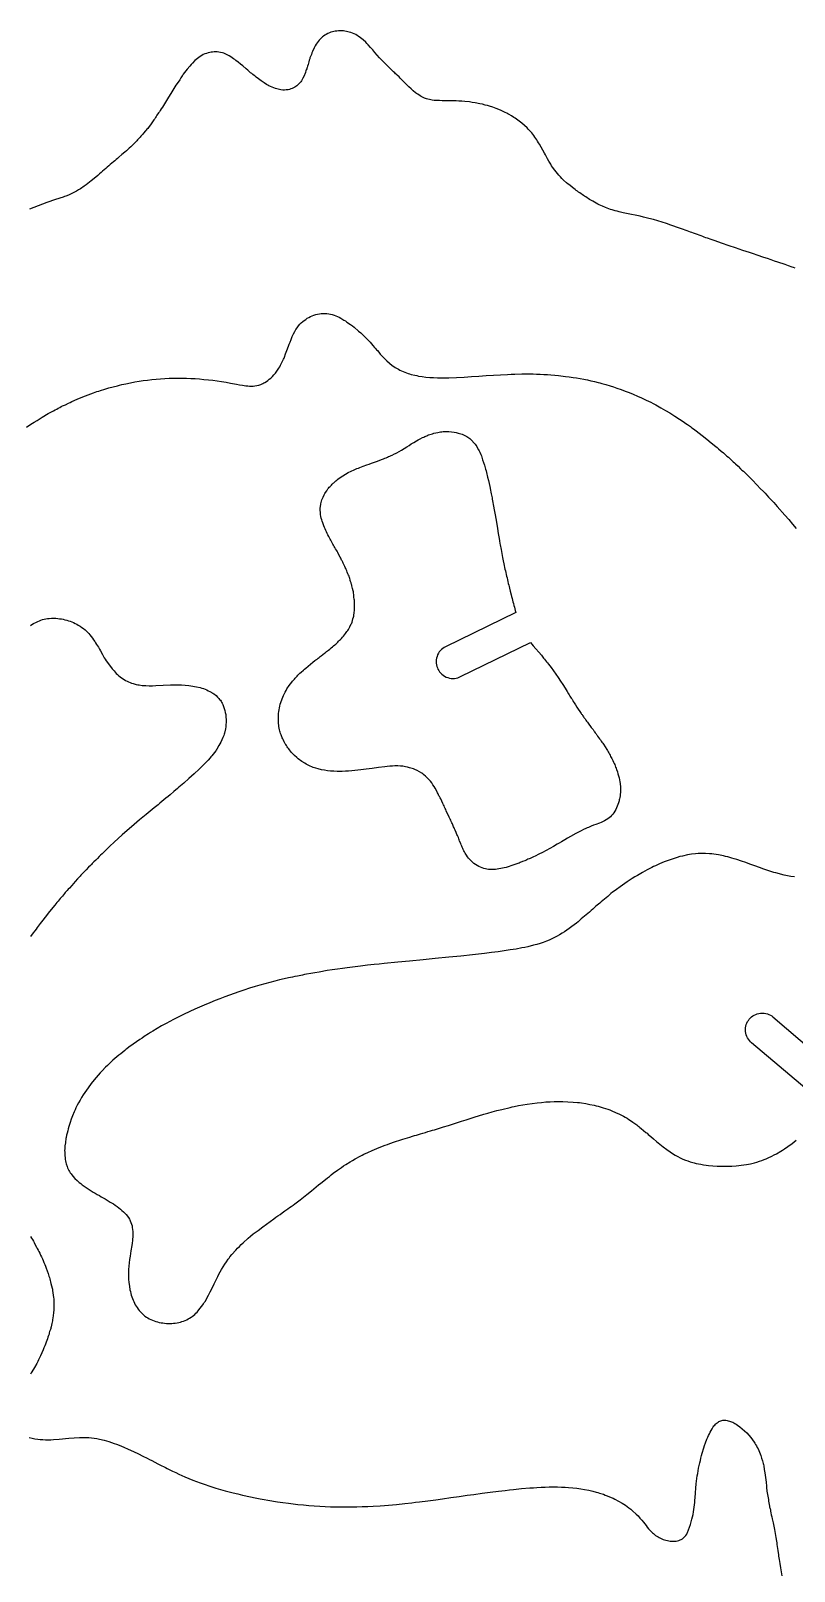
# Model space of a CAD drawing. Extents: x 0 to 1525, y 0 to 1525.
# Drawn here: x 393.9 to 618.1, y 542.6 to 994.8 of the extents above; entities that cross this region are included whole.
import ezdxf

# ---------------------------------------------------------------- set-up
doc = ezdxf.new("R2010")
doc.units = 0
doc.header["$MEASUREMENT"] = 0

msp = doc.modelspace()

# ---------------------------------------------------------------- linework, layer by layer
for points in [[(618.34, 925.1), (617.89, 925.27), (617.43, 925.43), (616.44, 925.77), (615.44, 926.12), (613.24, 926.87), (612.29, 927.18), (611.34, 927.51), (610.24, 927.88), (609.13, 928.24), (607.23, 928.88), (606.08, 929.26), (604.94, 929.65), (603.04, 930.28), (600.83, 931.03), (598.93, 931.67), (596.73, 932.43), (594.83, 933.09), (593.73, 933.49), (592.63, 933.87), (592.15, 934.04), (591.68, 934.22), (591.21, 934.39), (590.73, 934.55), (590.18, 934.75), (589.63, 934.96), (589.08, 935.17), (588.53, 935.36), (588.05, 935.52), (587.58, 935.7), (587.11, 935.89), (586.63, 936.05), (586.08, 936.24), (585.53, 936.45), (584.43, 936.85), (581.84, 937.74), (580.59, 938.16), (579.33, 938.56), (578.03, 938.96), (576.73, 939.34), (575.43, 939.69), (573.83, 940.1), (572.83, 940.33), (571.83, 940.55), (569.84, 940.97), (568.83, 941.16), (567.83, 941.38), (566.68, 941.64), (566.11, 941.78), (565.54, 941.94), (564.58, 942.21), (564.1, 942.35), (563.63, 942.51), (562.68, 942.87), (561.74, 943.25), (561.28, 943.44), (560.83, 943.65), (560.38, 943.88), (559.95, 944.13), (558.94, 944.71), (557.93, 945.29), (557.58, 945.52), (557.23, 945.76), (556.89, 946), (556.53, 946.22), (556.17, 946.45), (555.83, 946.7), (555.49, 946.95), (555.13, 947.18), (554.77, 947.41), (554.43, 947.67), (554.09, 947.93), (553.74, 948.18), (553.33, 948.47), (552.93, 948.78), (552.14, 949.41), (551.67, 949.78), (551.22, 950.17), (550.35, 950.97), (549.87, 951.42), (549.4, 951.88), (548.95, 952.37), (548.53, 952.88), (547.83, 953.82), (547.13, 954.76), (546.85, 955.18), (546.58, 955.62), (546.06, 956.49), (545.64, 957.21), (545.25, 957.94), (545.02, 958.39), (544.76, 958.84), (544.26, 959.73), (543.76, 960.61), (543.26, 961.5), (543.01, 961.92), (542.74, 962.33), (542.46, 962.75), (542.2, 963.16), (541.94, 963.59), (541.65, 964), (541.34, 964.4), (541.01, 964.78), (540.34, 965.55), (539.99, 965.92), (539.63, 966.29), (538.89, 966.97), (538.13, 967.64), (537.74, 967.96), (537.34, 968.26), (536.52, 968.86), (536.16, 969.11), (535.79, 969.34), (535.03, 969.79), (534.34, 970.21), (533.99, 970.42), (533.64, 970.62), (533.24, 970.81), (532.84, 971), (532.04, 971.34), (531.29, 971.67), (530.54, 971.98), (530.06, 972.15), (529.59, 972.31), (528.63, 972.63), (528.31, 972.73), (527.99, 972.82), (527.33, 972.99), (526.54, 973.2), (525.73, 973.37), (524.34, 973.64), (523.54, 973.77), (522.73, 973.88), (521.33, 974.03), (520.49, 974.11), (519.63, 974.16), (518.79, 974.21), (517.93, 974.23), (517.03, 974.24), (516.13, 974.24), (514.73, 974.25), (513.88, 974.27), (513.03, 974.31), (512.38, 974.36), (511.73, 974.45), (510.93, 974.6), (510.53, 974.69), (510.13, 974.81), (509.53, 975.03), (508.93, 975.28), (508.57, 975.47), (508.22, 975.68), (507.54, 976.13), (507.2, 976.36), (506.86, 976.61), (506.22, 977.14), (505.58, 977.72), (504.95, 978.32), (503.45, 979.79), (502.74, 980.52), (502.39, 980.88), (502.03, 981.23), (501.52, 981.7), (501.27, 981.93), (501.04, 982.18), (500.75, 982.48), (500.44, 982.77), (499.82, 983.34), (499.33, 983.81), (498.86, 984.3), (498.25, 984.89), (497.65, 985.47), (496.32, 986.88), (495.62, 987.63), (494.94, 988.4), (494.29, 989.17), (493.63, 989.92), (492.95, 990.69), (492.61, 991.07), (492.24, 991.43), (491.51, 992.11), (491.13, 992.43), (490.73, 992.74), (490.06, 993.22), (489.7, 993.44), (489.34, 993.64), (488.87, 993.86), (488.4, 994.05), (487.92, 994.23), (487.43, 994.39), (487.02, 994.5), (486.59, 994.59), (486.16, 994.66), (485.73, 994.72), (485.24, 994.76), (484.73, 994.77), (484.23, 994.75), (483.73, 994.71), (483.3, 994.65), (482.87, 994.58), (482.45, 994.47), (482.03, 994.34), (481.57, 994.16), (481.11, 993.96), (480.67, 993.73), (480.24, 993.48), (479.89, 993.24), (479.57, 992.99), (479.25, 992.71), (478.95, 992.42), (478.62, 992.06), (478.31, 991.67), (478.02, 991.27), (477.74, 990.86), (477.43, 990.34), (477.14, 989.8), (476.6, 988.71), (476.43, 988.29), (476.28, 987.85), (476.14, 987.42), (475.96, 987), (475.87, 986.79), (475.8, 986.58), (475.68, 986.14), (475.57, 985.7), (475.43, 985.27), (475.3, 984.84), (475.19, 984.4), (475.07, 983.97), (475, 983.76), (474.91, 983.56), (474.8, 983.31), (474.7, 983.07), (474.54, 982.56), (474.38, 982.05), (474.28, 981.8), (474.16, 981.57), (473.79, 980.85), (473.61, 980.49), (473.41, 980.13), (473.19, 979.79), (472.93, 979.47), (472.65, 979.17), (472.35, 978.9), (472.04, 978.64), (471.72, 978.4), (471.39, 978.18), (471.04, 977.99), (470.65, 977.83), (470.25, 977.69), (469.85, 977.57), (469.43, 977.48), (468.91, 977.4), (468.39, 977.37), (467.86, 977.38), (467.34, 977.43), (466.93, 977.5), (466.53, 977.59), (466.13, 977.7), (465.73, 977.82), (465.25, 977.99), (464.77, 978.19), (464.3, 978.4), (463.83, 978.63), (463.47, 978.82), (463.12, 979.04), (462.43, 979.48), (461.57, 980.05), (461.16, 980.35), (460.75, 980.66), (460.09, 981.16), (459.76, 981.41), (459.44, 981.68), (459.12, 981.95), (458.79, 982.21), (458.46, 982.47), (458.14, 982.75), (457.65, 983.19), (457.14, 983.62), (456.13, 984.46), (455.48, 985), (454.82, 985.53), (454.14, 986.07), (453.8, 986.33), (453.43, 986.58), (453.01, 986.86), (452.6, 987.14), (452.18, 987.42), (451.74, 987.66), (451.35, 987.84), (450.95, 988.01), (450.55, 988.16), (450.14, 988.3), (449.64, 988.42), (449.15, 988.51), (448.64, 988.57), (448.13, 988.58), (447.71, 988.58), (447.28, 988.55), (446.86, 988.49), (446.44, 988.41), (445.95, 988.29), (445.46, 988.15), (444.99, 987.97), (444.53, 987.77), (444.09, 987.53), (443.66, 987.27), (443.24, 986.98), (442.85, 986.68), (442.46, 986.35), (442.08, 986.01), (441.35, 985.3), (440.94, 984.87), (440.56, 984.41), (439.83, 983.48), (439.45, 983), (439.05, 982.53), (438.68, 982.04), (438.5, 981.79), (438.34, 981.53), (437.99, 980.95), (437.62, 980.39), (436.84, 979.29), (436.53, 978.8), (436.23, 978.3), (435.93, 977.81), (435.62, 977.32), (434.98, 976.32), (434.36, 975.31), (433.75, 974.33), (433.15, 973.34), (432.84, 972.85), (432.53, 972.37), (432.21, 971.88), (431.91, 971.38), (431.69, 971.02), (431.44, 970.67), (430.93, 969.98), (430.7, 969.63), (430.49, 969.28), (430.27, 968.93), (430.04, 968.59), (429.24, 967.51), (428.44, 966.41), (428.23, 966.14), (428, 965.89), (427.76, 965.64), (427.53, 965.37), (427.02, 964.7), (426.74, 964.37), (426.45, 964.06), (426.22, 963.82), (426.01, 963.57), (425.79, 963.31), (425.56, 963.07), (425.27, 962.78), (425, 962.47), (424.73, 962.18), (424.43, 961.9), (424.12, 961.62), (423.83, 961.32), (423.54, 961.02), (423.23, 960.74), (422.79, 960.36), (422.37, 959.96), (421.96, 959.56), (421.52, 959.17), (420.62, 958.41), (419.73, 957.63), (419.34, 957.29), (418.93, 956.97), (418.53, 956.64), (418.14, 956.3), (417.7, 955.91), (417.24, 955.53), (416.79, 955.16), (416.35, 954.77), (415.9, 954.37), (415.45, 953.99), (414.99, 953.61), (414.55, 953.21), (414.05, 952.76), (413.55, 952.32), (412.53, 951.45), (411.6, 950.68), (410.65, 949.93), (410.13, 949.53), (409.6, 949.15), (408.52, 948.41), (407.95, 948.05), (407.35, 947.72), (406.75, 947.4), (406.13, 947.1), (405.54, 946.82), (404.93, 946.56), (404.19, 946.26), (403.81, 946.11), (403.43, 945.98), (401.14, 945.21), (398.63, 944.35), (397.33, 943.88), (396.04, 943.4), (394.79, 942.91), (393.53, 942.42)], [(392.68, 878.42), (393.94, 879.26), (394.84, 879.84), (395.74, 880.41), (397.24, 881.32), (399.04, 882.39), (399.41, 882.6), (399.79, 882.8), (400.17, 883), (400.54, 883.22), (401.01, 883.48), (401.49, 883.72), (401.97, 883.96), (402.44, 884.22), (402.83, 884.43), (403.23, 884.63), (404.04, 884.99), (404.98, 885.46), (405.45, 885.69), (405.93, 885.92), (407.53, 886.6), (409.14, 887.27), (410.73, 887.89), (412.33, 888.48), (413.33, 888.84), (413.83, 889.01), (414.34, 889.16), (415.59, 889.54), (416.83, 889.93), (418.08, 890.27), (419.33, 890.59), (419.96, 890.75), (420.58, 890.9), (421.84, 891.18), (423.13, 891.44), (424.43, 891.68), (425.68, 891.89), (426.93, 892.08), (428.18, 892.25), (429.44, 892.39), (430.73, 892.52), (432.03, 892.63), (433.28, 892.7), (434.53, 892.76), (435.78, 892.8), (437.03, 892.81), (438.33, 892.8), (439.63, 892.77), (440.89, 892.72), (442.13, 892.65), (443.44, 892.56), (444.74, 892.45), (446.04, 892.31), (447.33, 892.16), (448.64, 891.99), (449.93, 891.8), (451.24, 891.59), (452.53, 891.37), (454.28, 891.03), (455.16, 890.87), (456.03, 890.72), (457.08, 890.57), (457.61, 890.51), (458.13, 890.48), (458.66, 890.47), (459.19, 890.48), (459.72, 890.53), (460.23, 890.62), (460.86, 890.78), (461.47, 890.98), (462.06, 891.23), (462.35, 891.38), (462.63, 891.54), (463.08, 891.84), (463.51, 892.15), (463.93, 892.48), (464.34, 892.83), (464.83, 893.28), (465.3, 893.76), (465.73, 894.26), (465.94, 894.53), (466.13, 894.81), (466.71, 895.69), (466.99, 896.15), (467.24, 896.62), (467.53, 897.2), (467.83, 897.76), (468.12, 898.34), (468.25, 898.63), (468.36, 898.93), (468.73, 899.94), (469.12, 900.95), (469.56, 902.17), (469.78, 902.78), (470.02, 903.39), (470.34, 904.19), (470.68, 904.98), (471.04, 905.77), (471.44, 906.54), (471.77, 907.09), (472.14, 907.62), (472.53, 908.13), (472.93, 908.63), (473.12, 908.84), (473.31, 909.03), (473.74, 909.4), (474.18, 909.73), (474.62, 910.06), (475.07, 910.37), (475.55, 910.64), (476.04, 910.88), (476.53, 911.09), (477.04, 911.29), (477.57, 911.45), (478.1, 911.58), (478.64, 911.69), (479.18, 911.76), (479.73, 911.8), (480.29, 911.8), (480.83, 911.77), (481.37, 911.7), (481.9, 911.61), (482.43, 911.47), (482.94, 911.3), (483.45, 911.11), (483.95, 910.9), (484.45, 910.67), (484.92, 910.4), (485.85, 909.86), (486.3, 909.58), (486.74, 909.28), (487.8, 908.53), (488.33, 908.14), (488.84, 907.74), (490.16, 906.63), (490.81, 906.07), (491.44, 905.48), (491.97, 904.95), (492.5, 904.41), (493.54, 903.33), (493.97, 902.84), (494.38, 902.34), (494.79, 901.84), (495.01, 901.6), (495.23, 901.36), (495.46, 901.13), (495.68, 900.89), (496.09, 900.39), (496.5, 899.89), (496.93, 899.41), (497.67, 898.64), (498.05, 898.26), (498.44, 897.89), (499.23, 897.21), (500.05, 896.55), (500.47, 896.24), (500.92, 895.95), (501.83, 895.4), (502.29, 895.15), (502.76, 894.93), (503.73, 894.53), (504.2, 894.34), (504.67, 894.17), (505.15, 894.02), (505.64, 893.89), (506.68, 893.64), (507.21, 893.53), (507.74, 893.43), (508.83, 893.26), (509.93, 893.12), (511.03, 893.03), (512.13, 892.96), (513.28, 892.92), (514.43, 892.91), (515.53, 892.91), (516.63, 892.93), (518.93, 893.02), (521.13, 893.13), (523.33, 893.26), (525.43, 893.39), (527.63, 893.54), (529.73, 893.67), (531.83, 893.8), (533.93, 893.9), (534.98, 893.95), (536.03, 893.98), (538.13, 894.03), (540.33, 894.03), (541.38, 894.02), (542.43, 893.99), (543.48, 893.95), (544.53, 893.9), (545.59, 893.84), (546.63, 893.76), (547.74, 893.67), (548.84, 893.57), (550.94, 893.33), (552.04, 893.18), (553.13, 893.02), (554.19, 892.85), (555.23, 892.67), (556.29, 892.47), (556.81, 892.38), (557.33, 892.26), (558.39, 892.03), (558.91, 891.92), (559.43, 891.79), (560.49, 891.54), (561.01, 891.41), (561.54, 891.26), (562.79, 890.91), (564.03, 890.55), (565.04, 890.23), (566.03, 889.89), (567.24, 889.46), (568.43, 889.01), (569.64, 888.55), (570.83, 888.06), (572.04, 887.55), (573.24, 887.02), (574.59, 886.38), (575.93, 885.71), (576.69, 885.33), (577.44, 884.92), (578.93, 884.1), (580.24, 883.35), (581.52, 882.58), (582.99, 881.68), (584.43, 880.74), (585.13, 880.27), (585.83, 879.8), (586.29, 879.5), (586.74, 879.19), (587.63, 878.56), (588.06, 878.25), (588.48, 877.93), (589.32, 877.29), (590.19, 876.66), (591.04, 876.01), (592.38, 874.93), (593.72, 873.85), (595.04, 872.78), (595.45, 872.44), (595.85, 872.09), (596.65, 871.4), (597.3, 870.84), (597.94, 870.26), (598.34, 869.91), (598.75, 869.56), (599.15, 869.21), (599.35, 869.02), (599.53, 868.82), (599.84, 868.51), (600.18, 868.23), (600.52, 867.96), (600.84, 867.66), (601.59, 866.93), (602.33, 866.19), (602.73, 865.81), (603.14, 865.45), (603.55, 865.09), (603.94, 864.72), (604.83, 863.8), (605.73, 862.9), (607.24, 861.37), (608.13, 860.45), (609.04, 859.53), (609.55, 858.99), (610.04, 858.43), (610.52, 857.87), (611.03, 857.33), (611.56, 856.79), (612.07, 856.25), (613.06, 855.14), (615.34, 852.56), (616.46, 851.28), (617.56, 849.98), (618.67, 848.67)], [(393.84, 820.21), (394.24, 820.49), (394.67, 820.74), (395.54, 821.19), (395.97, 821.4), (396.42, 821.59), (396.88, 821.75), (397.34, 821.9), (397.83, 822.04), (398.33, 822.14), (398.83, 822.22), (399.33, 822.27), (399.96, 822.31), (400.59, 822.32), (401.21, 822.3), (401.83, 822.25), (402.36, 822.18), (402.89, 822.1), (403.42, 822), (403.93, 821.88), (404.44, 821.74), (404.94, 821.59), (405.44, 821.42), (405.93, 821.23), (406.42, 821.03), (406.91, 820.81), (407.38, 820.57), (407.84, 820.31), (408.37, 819.99), (408.88, 819.64), (409.37, 819.28), (409.84, 818.87), (410.57, 818.19), (410.92, 817.83), (411.26, 817.46), (411.63, 816.99), (411.99, 816.51), (412.33, 816.02), (412.65, 815.51), (412.92, 815.07), (413.21, 814.65), (413.49, 814.23), (413.75, 813.78), (414.03, 813.23), (414.33, 812.7), (414.94, 811.63), (415.44, 810.71), (415.72, 810.27), (416.01, 809.84), (417.25, 808.15), (417.77, 807.49), (418.33, 806.86), (419, 806.13), (419.35, 805.78), (419.73, 805.44), (420.12, 805.13), (420.52, 804.84), (421.34, 804.29), (421.74, 804.04), (422.16, 803.82), (422.59, 803.61), (423.03, 803.42), (423.47, 803.26), (423.92, 803.12), (424.83, 802.89), (425.28, 802.8), (425.73, 802.73), (426.63, 802.61), (427.13, 802.57), (427.63, 802.54), (428.63, 802.51), (429.63, 802.51), (430.63, 802.54), (432.73, 802.63), (434.93, 802.73), (435.98, 802.76), (437.03, 802.76), (438.14, 802.74), (439.24, 802.68), (440.34, 802.57), (441.44, 802.42), (441.99, 802.32), (442.54, 802.21), (443.63, 801.94), (444.12, 801.81), (444.6, 801.65), (445.07, 801.46), (445.54, 801.27), (446.01, 801.05), (446.46, 800.82), (447.34, 800.31), (447.6, 800.15), (447.84, 799.98), (448.3, 799.61), (448.72, 799.19), (449.13, 798.76), (449.35, 798.49), (449.56, 798.22), (449.76, 797.93), (449.94, 797.64), (450.11, 797.34), (450.26, 797.04), (450.4, 796.72), (450.52, 796.4), (450.71, 795.81), (450.88, 795.22), (451.01, 794.63), (451.12, 794.02), (451.2, 793.29), (451.24, 792.55), (451.24, 791.81), (451.21, 791.07), (451.19, 790.76), (451.15, 790.45), (451.03, 789.84), (450.74, 788.61), (450.66, 788.26), (450.56, 787.92), (450.32, 787.26), (450.04, 786.61), (449.73, 785.98), (449.44, 785.44), (449.15, 784.92), (448.53, 783.88), (448.37, 783.62), (448.19, 783.37), (447.81, 782.89), (447.42, 782.41), (447.06, 781.92), (446.8, 781.59), (446.52, 781.29), (445.94, 780.69), (445.26, 779.93), (444.91, 779.55), (444.54, 779.2), (443.94, 778.62), (443.34, 778.04), (441.84, 776.63), (440.34, 775.26), (438.84, 773.91), (438.37, 773.51), (437.88, 773.12), (437.4, 772.74), (436.93, 772.34), (435.89, 771.42), (434.84, 770.52), (434.21, 770.01), (433.58, 769.51), (432.95, 769.01), (432.33, 768.48), (431.8, 768.02), (431.25, 767.57), (430.14, 766.7), (429.53, 766.21), (428.93, 765.7), (427.74, 764.68), (427.26, 764.3), (426.78, 763.93), (426.3, 763.55), (425.83, 763.16), (423.43, 761.08), (422.24, 760.03), (420.74, 758.7), (419.53, 757.62), (418.34, 756.53), (417.13, 755.43), (416.77, 755.09), (416.43, 754.74), (416.09, 754.38), (415.74, 754.03), (414.83, 753.2), (414.38, 752.78), (413.96, 752.33), (413.47, 751.82), (412.96, 751.33), (412.44, 750.84), (412.19, 750.59), (411.96, 750.33), (411.69, 750.04), (411.41, 749.75), (410.84, 749.19), (410.15, 748.45), (409.8, 748.08), (409.44, 747.73), (409.16, 747.44), (408.89, 747.14), (408.62, 746.84), (408.35, 746.55), (407.65, 745.81), (406.96, 745.05), (405.92, 743.89), (405.23, 743.12), (404.89, 742.74), (404.56, 742.34), (404.3, 742.05), (404.03, 741.76), (403.77, 741.47), (403.52, 741.16), (403.21, 740.77), (402.87, 740.39), (402.54, 740.01), (402.22, 739.62), (401.91, 739.23), (401.58, 738.84), (401.24, 738.46), (400.92, 738.08), (399.42, 736.2), (398.15, 734.6), (397.4, 733.64), (396.64, 732.69), (396.34, 732.3), (396.04, 731.89), (395.75, 731.48), (395.45, 731.08), (395.03, 730.53), (394.62, 729.97), (393.81, 728.84)], [(618.13, 746.38), (617.12, 746.53), (616.13, 746.7), (615.14, 746.92), (612.73, 747.54), (612.13, 747.71), (611.53, 747.91), (610.94, 748.11), (610.34, 748.29), (609.73, 748.48), (609.13, 748.69), (607.93, 749.12), (606.48, 749.62), (605.03, 750.15), (603.84, 750.58), (602.63, 750.99), (601.19, 751.46), (600.47, 751.69), (599.74, 751.91), (598.54, 752.23), (597.94, 752.39), (597.34, 752.53), (595.89, 752.83), (595.17, 752.96), (594.44, 753.07), (593.84, 753.14), (593.24, 753.2), (592.03, 753.27), (591.31, 753.28), (590.58, 753.27), (589.86, 753.23), (589.13, 753.17), (587.93, 753.03), (587.33, 752.94), (586.73, 752.83), (585.23, 752.5), (584.48, 752.32), (583.74, 752.11), (582.53, 751.73), (581.93, 751.53), (581.34, 751.32), (579.93, 750.78), (579.23, 750.49), (578.53, 750.18), (577.38, 749.66), (576.8, 749.39), (576.23, 749.11), (574.87, 748.42), (574.2, 748.06), (573.53, 747.69), (572.03, 746.81), (571.28, 746.36), (570.54, 745.89), (569.07, 744.95), (568.35, 744.48), (567.63, 743.98), (565.23, 742.22), (564.74, 741.85), (564.27, 741.46), (563.34, 740.67), (562.84, 740.27), (562.33, 739.87), (561.83, 739.47), (561.35, 739.04), (560.99, 738.7), (560.6, 738.38), (559.84, 737.74), (558.9, 736.89), (558.42, 736.47), (557.94, 736.07), (557.46, 735.66), (557, 735.23), (556.53, 734.81), (556.03, 734.42), (555.55, 734.04), (555.08, 733.63), (554.62, 733.21), (554.14, 732.82), (552.75, 731.78), (552.04, 731.26), (551.33, 730.75), (550.63, 730.27), (549.9, 729.82), (549.17, 729.38), (548.43, 728.97), (547.67, 728.56), (546.9, 728.18), (546.12, 727.83), (545.33, 727.51), (544.39, 727.17), (543.45, 726.85), (542.5, 726.55), (541.54, 726.29), (539.84, 725.88), (538.99, 725.69), (538.13, 725.52), (536.39, 725.21), (534.63, 724.93), (532.89, 724.68), (531.13, 724.43), (529.14, 724.17), (527.13, 723.92), (523.63, 723.51), (520.13, 723.13), (516.63, 722.77), (512.64, 722.39), (509.14, 722.06), (505.13, 721.68), (501.63, 721.35), (497.63, 720.95), (496.18, 720.8), (494.74, 720.64), (492.73, 720.42), (490.73, 720.19), (486.84, 719.7), (485.38, 719.51), (483.93, 719.3), (482.43, 719.08), (480.94, 718.86), (478.54, 718.46), (477.33, 718.26), (476.13, 718.04), (474.88, 717.82), (474.26, 717.71), (473.64, 717.58), (472.19, 717.28), (471.46, 717.14), (470.74, 716.98), (469.54, 716.72), (468.34, 716.45), (466.93, 716.12), (465.53, 715.77), (464.08, 715.4), (462.63, 715.02), (461.18, 714.61), (459.74, 714.18), (458.08, 713.67), (456.44, 713.14), (455.03, 712.67), (453.63, 712.19), (450.83, 711.16), (449.43, 710.63), (448.03, 710.08), (446.43, 709.44), (444.83, 708.77), (443.43, 708.17), (442.04, 707.56), (438.93, 706.1), (438.15, 705.72), (437.37, 705.33), (435.83, 704.53), (434.72, 703.96), (433.63, 703.36), (432.32, 702.62), (431.03, 701.87), (429.72, 701.1), (429.08, 700.7), (428.44, 700.29), (427.18, 699.48), (426.55, 699.08), (425.93, 698.66), (424.93, 697.95), (423.93, 697.23), (422.7, 696.38), (422.09, 695.93), (421.8, 695.69), (421.52, 695.44), (420.94, 694.94), (420.33, 694.48), (419.72, 694.01), (419.13, 693.52), (418.03, 692.53), (416.93, 691.53), (416.39, 691.02), (415.86, 690.5), (414.83, 689.44), (414.23, 688.81), (413.65, 688.17), (413.08, 687.52), (412.53, 686.85), (411.61, 685.68), (410.73, 684.5), (410.22, 683.79), (409.73, 683.08), (409.27, 682.36), (408.82, 681.62), (408.37, 680.86), (407.95, 680.1), (407.53, 679.32), (407.14, 678.54), (406.88, 677.97), (406.62, 677.39), (406.14, 676.23), (405.96, 675.75), (405.79, 675.27), (405.47, 674.3), (405.07, 673.06), (404.89, 672.44), (404.74, 671.81), (404.57, 671.17), (404.39, 670.53), (404.24, 669.88), (404.19, 669.56), (404.16, 669.23), (404.12, 668.77), (404.06, 668.32), (403.93, 667.41), (403.88, 666.96), (403.84, 666.51), (403.82, 666.05), (403.84, 665.59), (403.89, 664.72), (403.97, 663.85), (404.02, 663.42), (404.09, 663), (404.18, 662.57), (404.29, 662.15), (404.56, 661.36), (404.71, 660.97), (404.88, 660.59), (405.06, 660.22), (405.26, 659.86), (405.48, 659.51), (405.73, 659.17), (406.28, 658.49), (406.86, 657.85), (407.48, 657.24), (408.13, 656.67), (408.55, 656.33), (408.97, 656.01), (409.84, 655.4), (411.62, 654.22), (412.21, 653.86), (412.82, 653.52), (413.43, 653.18), (414.03, 652.83), (414.6, 652.49), (415.19, 652.16), (415.77, 651.83), (416.34, 651.48), (417.24, 650.92), (418.14, 650.36), (418.68, 650.01), (419.21, 649.65), (419.73, 649.27), (420.22, 648.86), (420.66, 648.48), (421.11, 648.09), (421.54, 647.69), (421.73, 647.48), (421.91, 647.25), (422.56, 646.38), (422.86, 645.93), (423, 645.69), (423.11, 645.45), (423.31, 644.96), (423.49, 644.45), (423.62, 643.93), (423.71, 643.41), (423.78, 642.84), (423.83, 642.27), (423.85, 641.7), (423.83, 641.13), (423.72, 639.64), (423.63, 638.9), (423.53, 638.16), (423.29, 636.58), (423.18, 635.78), (423.05, 634.99), (422.91, 634.03), (422.79, 633.07), (422.62, 631.14), (422.59, 630.66), (422.57, 630.17), (422.58, 629.2), (422.63, 628.24), (422.71, 627.27), (422.83, 626.21), (423.01, 625.16), (423.13, 624.64), (423.25, 624.12), (423.4, 623.61), (423.56, 623.1), (423.72, 622.62), (423.91, 622.15), (424.12, 621.68), (424.35, 621.23), (424.59, 620.78), (424.85, 620.34), (425.13, 619.92), (425.43, 619.51), (425.72, 619.13), (426.03, 618.75), (426.36, 618.4), (426.7, 618.06), (427.06, 617.73), (427.43, 617.43), (427.83, 617.15), (428.24, 616.9), (428.7, 616.65), (429.16, 616.42), (429.64, 616.22), (430.13, 616.03), (430.62, 615.87), (431.12, 615.73), (431.63, 615.61), (432.14, 615.51), (432.66, 615.42), (433.18, 615.36), (433.7, 615.31), (434.23, 615.29), (434.76, 615.29), (435.29, 615.3), (435.81, 615.34), (436.33, 615.4), (436.83, 615.48), (437.32, 615.58), (437.81, 615.69), (438.29, 615.83), (438.77, 615.99), (439.23, 616.17), (439.69, 616.37), (440.13, 616.6), (440.54, 616.84), (440.94, 617.1), (441.33, 617.37), (441.7, 617.65), (442.06, 617.96), (442.4, 618.28), (442.73, 618.62), (443.03, 618.98), (443.57, 619.66), (444.11, 620.34), (444.61, 621.04), (444.84, 621.4), (445.06, 621.77), (446.07, 623.6), (446.57, 624.52), (447.04, 625.46), (447.74, 626.9), (448.43, 628.33), (448.78, 629.04), (449.15, 629.75), (449.92, 631.14), (450.37, 631.9), (450.85, 632.65), (451.35, 633.39), (451.86, 634.12), (452.12, 634.47), (452.39, 634.82), (452.96, 635.5), (454.13, 636.83), (454.63, 637.38), (455.15, 637.92), (455.69, 638.44), (456.24, 638.95), (457.7, 640.29), (458.46, 640.93), (459.23, 641.55), (460.63, 642.62), (462.03, 643.68), (465.23, 646.01), (465.85, 646.45), (466.48, 646.87), (467.11, 647.29), (467.73, 647.73), (468.54, 648.31), (469.33, 648.9), (469.85, 649.28), (470.38, 649.64), (470.91, 650), (471.43, 650.37), (472.24, 650.97), (473.03, 651.59), (473.98, 652.37), (474.93, 653.15), (476.34, 654.24), (477.04, 654.8), (477.72, 655.37), (478.38, 655.93), (479.06, 656.47), (480.44, 657.54), (481.01, 658), (481.58, 658.47), (482.14, 658.93), (482.73, 659.38), (483.93, 660.24), (485.13, 661.11), (485.75, 661.52), (486.38, 661.92), (487.64, 662.72), (488.37, 663.17), (489.12, 663.59), (490.64, 664.4), (491.18, 664.68), (491.73, 664.95), (492.84, 665.47), (494.18, 666.08), (495.54, 666.65), (496.73, 667.12), (497.93, 667.58), (498.63, 667.84), (499.33, 668.08), (500.73, 668.58), (501.33, 668.79), (501.93, 668.97), (502.53, 669.16), (503.13, 669.36), (503.83, 669.59), (504.53, 669.8), (505.24, 670.01), (505.94, 670.23), (506.53, 670.42), (507.14, 670.59), (507.74, 670.77), (508.34, 670.95), (509.06, 671.18), (509.79, 671.38), (510.51, 671.59), (511.24, 671.81), (511.84, 672), (512.44, 672.17), (513.04, 672.35), (513.64, 672.53), (515.09, 672.98), (516.54, 673.42), (518.94, 674.19), (520.33, 674.64), (521.74, 675.09), (524.13, 675.84), (526.94, 676.69), (528.13, 677.04), (529.34, 677.38), (530.78, 677.77), (532.23, 678.14), (534.64, 678.71), (535.26, 678.85), (535.88, 678.98), (537.13, 679.23), (538.38, 679.45), (539.63, 679.65), (541.13, 679.87), (542.63, 680.06), (543.88, 680.19), (545.13, 680.3), (546.38, 680.37), (547.63, 680.43), (548.88, 680.45), (550.13, 680.44), (551.64, 680.39), (553.13, 680.29), (554.39, 680.18), (555.01, 680.11), (555.63, 680.02), (556.84, 679.82), (558.03, 679.61), (559.29, 679.35), (559.91, 679.2), (560.53, 679.04), (561.94, 678.62), (563.34, 678.16), (563.92, 677.95), (564.5, 677.72), (565.64, 677.23), (566.79, 676.69), (567.93, 676.1), (568.47, 675.81), (569.01, 675.51), (569.53, 675.18), (570.03, 674.83), (570.65, 674.4), (571.27, 673.99), (571.88, 673.56), (572.17, 673.33), (572.45, 673.08), (572.79, 672.78), (573.13, 672.5), (573.84, 671.94), (574.55, 671.39), (574.89, 671.1), (575.22, 670.79), (575.59, 670.46), (575.96, 670.13), (576.73, 669.49), (577.67, 668.67), (578.14, 668.26), (578.63, 667.87), (579.63, 667.11), (580.63, 666.35), (581.62, 665.65), (582.63, 664.98), (583.15, 664.67), (583.67, 664.38), (584.74, 663.84), (585.42, 663.53), (586.12, 663.25), (586.82, 663), (587.54, 662.77), (588.73, 662.43), (589.33, 662.28), (589.93, 662.14), (590.68, 662), (591.43, 661.87), (592.18, 661.76), (592.93, 661.67), (594.18, 661.55), (595.43, 661.47), (596.98, 661.43), (598.53, 661.44), (599.79, 661.49), (601.03, 661.57), (601.79, 661.64), (602.54, 661.72), (603.29, 661.81), (604.03, 661.93), (605.24, 662.17), (606.43, 662.46), (607.15, 662.66), (607.85, 662.89), (608.54, 663.13), (609.24, 663.39), (609.82, 663.63), (610.39, 663.88), (611.53, 664.42), (612.2, 664.76), (612.85, 665.11), (614.15, 665.85), (614.68, 666.19), (615.21, 666.53), (616.24, 667.26), (617.44, 668.16), (618.64, 669.08)], [(628.09, 678.64), (605.54, 697.69), (605.54, 697.69), (605.21, 697.99), (604.91, 698.32), (604.62, 698.7), (604.37, 699.11), (604.15, 699.56), (603.98, 700.02), (603.85, 700.52), (603.78, 701.02), (603.76, 701.53), (603.79, 702.03), (603.87, 702.52), (604, 703), (604.17, 703.45), (604.38, 703.88), (604.62, 704.26), (604.89, 704.62), (605.19, 704.95), (605.52, 705.26), (605.9, 705.55), (606.31, 705.8), (606.76, 706.01), (607.22, 706.18), (607.71, 706.31), (608.22, 706.38), (608.72, 706.41), (609.23, 706.38), (609.72, 706.29), (610.2, 706.17), (610.65, 706), (611.08, 705.78), (611.46, 705.55), (611.82, 705.28), (632.54, 687.55)], [(393.8, 640.77), (394.08, 640.34), (394.37, 639.92), (394.65, 639.48), (394.89, 639.04), (395.11, 638.6), (395.54, 637.71), (395.78, 637.26), (396.04, 636.82), (396.29, 636.37), (396.51, 635.91), (396.76, 635.36), (397.03, 634.82), (397.29, 634.28), (397.52, 633.73), (397.75, 633.17), (398, 632.62), (398.24, 632.06), (398.35, 631.78), (398.45, 631.49), (398.7, 630.73), (398.97, 629.97), (399.23, 629.21), (399.34, 628.82), (399.44, 628.42), (399.78, 627.04), (400.14, 625.66), (400.23, 625.32), (400.29, 624.97), (400.39, 624.27), (400.47, 623.57), (400.56, 622.87), (400.61, 622.52), (400.63, 622.17), (400.64, 621.47), (400.63, 620.76), (400.64, 620.05), (400.65, 619.65), (400.64, 619.24), (400.56, 618.44), (400.46, 617.65), (400.37, 616.85), (400.31, 616.45), (400.23, 616.05), (400.04, 615.26), (399.95, 614.76), (399.87, 614.26), (399.82, 614.01), (399.75, 613.76), (399.67, 613.52), (399.56, 613.29), (399.48, 613.1), (399.41, 612.91), (399.33, 612.52), (399.24, 612.13), (399.19, 611.93), (399.12, 611.75), (398.94, 611.27), (398.76, 610.79), (398.45, 609.82), (398.24, 609.24), (398, 608.68), (397.75, 608.12), (397.51, 607.56), (397.13, 606.64), (396.7, 605.73), (396.18, 604.63), (395.92, 604.09), (395.64, 603.55), (394.94, 602.32), (394.24, 601.1), (394.04, 600.75), (393.82, 600.4)], [(393.44, 581.76), (394.26, 581.56), (395.09, 581.4), (395.93, 581.28), (396.68, 581.21), (397.43, 581.17), (398.18, 581.15), (398.93, 581.14), (399.76, 581.16), (400.59, 581.2), (402.23, 581.33), (405.03, 581.6), (406.63, 581.74), (408.23, 581.83), (408.91, 581.85), (409.59, 581.85), (410.26, 581.83), (410.93, 581.78), (411.72, 581.71), (412.49, 581.6), (413.27, 581.47), (414.03, 581.31), (415.44, 580.98), (416.14, 580.8), (416.83, 580.58), (418.35, 580.07), (419.1, 579.81), (419.84, 579.52), (421.19, 578.96), (422.53, 578.38), (424.04, 577.69), (425.53, 576.99), (426.79, 576.36), (428.04, 575.73), (428.74, 575.37), (429.44, 575.01), (430.34, 574.56), (431.24, 574.09), (431.78, 573.8), (432.33, 573.53), (432.88, 573.26), (433.43, 572.98), (433.95, 572.71), (434.48, 572.45), (435.54, 571.93), (435.98, 571.7), (436.44, 571.49), (437.34, 571.07), (438.24, 570.65), (439.14, 570.25), (440.28, 569.77), (441.43, 569.31), (442.53, 568.89), (443.64, 568.48), (444.78, 568.07), (445.35, 567.87), (445.93, 567.69), (446.51, 567.51), (447.08, 567.31), (447.65, 567.13), (448.23, 566.96), (448.91, 566.77), (449.58, 566.57), (450.26, 566.37), (450.93, 566.18), (452.13, 565.87), (453.33, 565.57), (454.68, 565.23), (456.03, 564.91), (458.43, 564.39), (459.83, 564.1), (461.23, 563.83), (462.38, 563.6), (463.53, 563.39), (466.33, 562.93), (467.93, 562.69), (469.53, 562.48), (470.93, 562.31), (472.33, 562.15), (473.93, 561.99), (475.53, 561.85), (477.13, 561.73), (478.73, 561.63), (480.33, 561.55), (481.93, 561.49), (483.38, 561.46), (484.83, 561.44), (486.43, 561.43), (488.03, 561.44), (489.63, 561.47), (491.23, 561.52), (492.83, 561.57), (494.43, 561.65), (496.53, 561.78), (497.73, 561.86), (498.93, 561.95), (500.13, 562.05), (501.33, 562.17), (503.73, 562.4), (505.74, 562.63), (506.89, 562.77), (508.03, 562.91), (510.44, 563.22), (512.84, 563.54), (514.83, 563.81), (517.24, 564.15), (519.64, 564.49), (522.04, 564.83), (524.04, 565.11), (526.43, 565.43), (528.83, 565.75), (531.23, 566.05), (533.23, 566.29), (534.43, 566.42), (535.63, 566.55), (538.03, 566.79), (540.43, 566.99), (541.48, 567.07), (542.53, 567.13), (543.73, 567.19), (544.93, 567.24), (546.13, 567.27), (547.33, 567.28), (548.54, 567.28), (549.73, 567.25), (550.79, 567.2), (551.84, 567.14), (553.04, 567.03), (554.23, 566.9), (555.39, 566.74), (556.54, 566.54), (557.74, 566.3), (558.93, 566.03), (559.94, 565.78), (560.44, 565.64), (560.93, 565.48), (562.04, 565.12), (562.59, 564.92), (563.14, 564.71), (564.29, 564.23), (564.87, 563.98), (565.43, 563.71), (566.49, 563.14), (567.53, 562.54), (568.04, 562.22), (568.55, 561.89), (569.05, 561.54), (569.53, 561.18), (570.07, 560.74), (570.6, 560.28), (571.64, 559.33), (572.22, 558.76), (572.78, 558.16), (573.31, 557.53), (573.82, 556.9), (574.56, 555.96), (574.94, 555.49), (575.33, 555.03), (575.88, 554.43), (576.45, 553.85), (576.75, 553.58), (577.07, 553.31), (577.39, 553.07), (577.73, 552.84), (578.09, 552.61), (578.46, 552.41), (578.84, 552.22), (579.22, 552.04), (579.62, 551.88), (580.02, 551.74), (580.42, 551.63), (580.84, 551.53), (581.26, 551.45), (581.68, 551.39), (582.11, 551.35), (582.54, 551.34), (582.97, 551.35), (583.4, 551.4), (583.82, 551.48), (584.23, 551.59), (584.58, 551.73), (584.93, 551.89), (585.25, 552.08), (585.54, 552.32), (585.89, 552.67), (586.21, 553.05), (586.5, 553.46), (586.62, 553.68), (586.73, 553.9), (587.07, 554.68), (587.37, 555.47), (587.63, 556.27), (587.74, 556.68), (587.83, 557.09), (588, 557.8), (588.19, 558.51), (588.37, 559.22), (588.5, 559.94), (588.69, 561.34), (588.86, 562.74), (588.93, 563.43), (588.99, 564.13), (589.1, 565.53), (589.22, 566.88), (589.33, 568.24), (589.5, 569.77), (589.61, 570.53), (589.74, 571.28), (590, 572.82), (590.14, 573.59), (590.33, 574.35), (590.52, 575.06), (590.69, 575.77), (590.86, 576.48), (591.04, 577.18), (591.5, 578.72), (591.75, 579.49), (592.03, 580.24), (592.45, 581.34), (592.67, 581.89), (592.93, 582.42), (593.18, 582.91), (593.42, 583.41), (593.67, 583.9), (593.94, 584.37), (594.31, 584.92), (594.51, 585.19), (594.73, 585.45), (594.96, 585.69), (595.2, 585.92), (595.46, 586.13), (595.73, 586.33), (595.99, 586.48), (596.26, 586.62), (596.54, 586.72), (596.83, 586.8), (597.13, 586.86), (597.43, 586.89), (597.73, 586.89), (598.04, 586.86), (598.38, 586.81), (598.72, 586.73), (599.05, 586.64), (599.38, 586.53), (599.7, 586.41), (600.02, 586.27), (600.63, 585.95), (601.02, 585.71), (601.4, 585.47), (602.14, 584.94), (602.84, 584.37), (603.52, 583.76), (604.14, 583.15), (604.73, 582.51), (605.3, 581.84), (605.82, 581.14), (606.31, 580.48), (606.53, 580.13), (606.74, 579.77), (606.98, 579.33), (607.23, 578.89), (607.47, 578.44), (607.67, 577.98), (608.24, 576.5), (608.51, 575.75), (608.73, 574.98), (608.94, 574.21), (609.04, 573.83), (609.11, 573.44), (609.26, 572.45), (609.44, 571.47), (609.55, 570.78), (609.64, 570.08), (609.72, 569.38), (609.82, 568.68), (609.87, 568.28), (609.9, 567.88), (609.97, 567.08), (610.08, 566.07), (610.15, 565.57), (610.23, 565.07), (610.32, 564.58), (610.4, 564.08), (610.48, 563.58), (610.57, 563.09), (610.66, 562.59), (610.72, 562.1), (610.81, 561.6), (610.86, 561.36), (610.94, 561.11), (611.02, 560.87), (611.07, 560.62), (611.16, 560.13), (611.24, 559.64), (611.35, 559.14), (611.49, 558.56), (611.62, 557.97), (611.85, 556.79), (612.06, 555.8), (612.25, 554.8), (612.47, 553.61), (612.66, 552.42), (612.84, 551.41), (612.93, 550.9), (613, 550.4), (613.08, 549.8), (613.18, 549.2), (613.27, 548.6), (613.35, 547.99), (613.42, 547.49), (613.5, 546.99), (613.59, 546.49), (613.66, 545.98), (613.74, 545.38), (613.83, 544.78), (614.04, 543.57), (614.43, 541.17)]]:
    msp.add_lwpolyline(points)
msp.add_lwpolyline([(520.09, 805.17), (540.59, 815.15), (541.02, 814.71), (541.43, 814.24), (542.23, 813.3), (543.04, 812.37), (543.84, 811.44), (544.07, 811.15), (544.29, 810.85), (544.5, 810.55), (544.73, 810.26), (545.34, 809.55), (545.64, 809.19), (545.93, 808.83), (546.67, 807.85), (547.41, 806.87), (548.11, 805.88), (548.81, 804.88), (549.48, 803.88), (550.13, 802.86), (550.78, 801.83), (551.41, 800.78), (551.82, 800.14), (552.03, 799.81), (552.22, 799.48), (552.41, 799.15), (552.62, 798.83), (552.83, 798.51), (553.02, 798.18), (553.21, 797.85), (553.42, 797.53), (553.84, 796.89), (554.24, 796.25), (554.66, 795.62), (555.08, 794.96), (555.29, 794.64), (555.54, 794.33), (555.66, 794.18), (555.78, 794.02), (555.98, 793.7), (556.19, 793.37), (556.31, 793.21), (556.44, 793.06), (556.57, 792.92), (556.68, 792.76), (556.88, 792.44), (557.09, 792.11), (557.2, 791.96), (557.33, 791.81), (557.58, 791.51), (557.81, 791.21), (558.23, 790.57), (558.48, 790.25), (558.74, 789.95), (559, 789.64), (559.11, 789.48), (559.21, 789.31), (559.3, 789.14), (559.41, 788.98), (559.65, 788.68), (559.9, 788.39), (560.01, 788.23), (560.11, 788.07), (560.36, 787.69), (560.63, 787.32), (560.91, 786.96), (561.16, 786.59), (561.38, 786.26), (561.6, 785.95), (561.83, 785.63), (562.04, 785.31), (562.53, 784.53), (563.04, 783.77), (563.25, 783.44), (563.44, 783.11), (563.62, 782.77), (563.82, 782.44), (564.01, 782.11), (564.17, 781.77), (564.33, 781.43), (564.52, 781.1), (564.8, 780.58), (565.04, 780.02), (565.19, 779.68), (565.36, 779.33), (565.52, 778.99), (565.64, 778.62), (565.76, 778.26), (565.88, 777.9), (566.14, 777.19), (566.32, 776.61), (566.48, 776.01), (566.63, 775.42), (566.76, 774.83), (566.85, 774.3), (566.93, 773.76), (567.02, 772.69), (567.04, 772.3), (567.04, 771.91), (567.03, 771.13), (566.99, 770.66), (566.92, 770.19), (566.83, 769.72), (566.76, 769.25), (566.72, 768.98), (566.66, 768.71), (566.5, 768.17), (566.13, 767.11), (565.94, 766.61), (565.7, 766.12), (565.43, 765.65), (565.13, 765.21), (564.81, 764.8), (564.47, 764.41), (564.11, 764.03), (563.72, 763.7), (563.3, 763.39), (562.86, 763.11), (562.4, 762.85), (561.93, 762.61), (561.42, 762.38), (560.89, 762.17), (559.83, 761.78), (559.13, 761.52), (558.43, 761.23), (557.68, 760.93), (557.31, 760.78), (556.93, 760.62), (556.24, 760.29), (555.54, 759.95), (554.74, 759.55), (553.93, 759.12), (552.34, 758.23), (551.53, 757.77), (550.74, 757.3), (550.23, 757), (549.73, 756.71), (549.08, 756.32), (548.43, 755.95), (547.38, 755.34), (546.33, 754.75), (544.14, 753.58), (543.09, 753.03), (542.03, 752.51), (541.48, 752.26), (540.93, 751.99), (540.58, 751.83), (540.23, 751.68), (539.87, 751.54), (539.53, 751.37), (539.24, 751.24), (538.94, 751.12), (538.33, 750.89), (537.64, 750.6), (537.29, 750.45), (536.94, 750.32), (536.04, 750), (535.14, 749.69), (534.04, 749.34), (533.49, 749.18), (532.94, 749.04), (531.89, 748.81), (531.36, 748.71), (530.83, 748.63), (530.31, 748.58), (529.79, 748.55), (529.26, 748.53), (528.73, 748.55), (528.28, 748.6), (527.83, 748.66), (527.38, 748.75), (526.93, 748.86), (526.41, 749.03), (525.91, 749.24), (525.42, 749.48), (524.94, 749.74), (524.48, 750.02), (524.04, 750.34), (523.63, 750.69), (523.22, 751.06), (522.83, 751.44), (522.47, 751.85), (522.13, 752.27), (521.83, 752.73), (521.43, 753.39), (521.24, 753.73), (521.06, 754.07), (520.9, 754.42), (520.72, 754.75), (520.56, 755.09), (520.44, 755.45), (520.31, 755.82), (520.16, 756.18), (519.83, 756.88), (519.7, 757.23), (519.59, 757.6), (519.47, 757.96), (519.4, 758.13), (519.31, 758.29), (519.16, 758.57), (519.05, 758.86), (518.95, 759.15), (518.83, 759.44), (518.52, 760.13), (518.36, 760.48), (518.2, 760.82), (518.07, 761.1), (517.96, 761.38), (517.84, 761.66), (517.71, 761.94), (517.54, 762.29), (517.38, 762.65), (517.23, 763.01), (517.06, 763.36), (516.8, 763.9), (516.53, 764.44), (516.21, 765.12), (515.91, 765.81), (515.74, 766.16), (515.57, 766.5), (515.4, 766.85), (515.24, 767.2), (515.1, 767.55), (514.94, 767.89), (514.61, 768.57), (514.28, 769.27), (514.11, 769.61), (513.91, 769.95), (513.76, 770.22), (513.63, 770.51), (513.51, 770.79), (513.36, 771.07), (512.99, 771.73), (512.62, 772.39), (512.31, 772.92), (511.98, 773.45), (511.62, 773.96), (511.23, 774.44), (510.74, 775.01), (510.23, 775.57), (510.02, 775.78), (509.79, 775.97), (509.32, 776.36), (509.02, 776.6), (508.69, 776.82), (508.02, 777.21), (507.34, 777.59), (506.63, 777.92), (506.27, 778.07), (505.89, 778.21), (505.13, 778.44), (504.54, 778.6), (503.94, 778.72), (503.56, 778.79), (503.19, 778.84), (502.43, 778.91), (501.64, 778.94), (500.83, 778.94), (500.08, 778.91), (499.33, 778.85), (498.58, 778.79), (497.83, 778.7), (496.03, 778.48), (494.13, 778.24), (492.33, 778), (490.83, 777.8), (489.94, 777.7), (489.03, 777.61), (488.14, 777.53), (487.23, 777.45), (486.29, 777.4), (485.33, 777.37), (484.58, 777.36), (483.83, 777.37), (482.88, 777.39), (481.93, 777.45), (481.03, 777.55), (480.13, 777.68), (479.23, 777.85), (478.33, 778.07), (477.58, 778.29), (476.83, 778.53), (476.4, 778.7), (475.98, 778.89), (475.14, 779.29), (474.72, 779.5), (474.32, 779.74), (473.53, 780.24), (473.14, 780.51), (472.76, 780.79), (472.39, 781.08), (472.04, 781.39), (471.33, 782.05), (470.64, 782.72), (470.37, 783.02), (470.13, 783.32), (469.88, 783.64), (469.63, 783.94), (469.39, 784.25), (469.18, 784.59), (468.97, 784.93), (468.74, 785.26), (468.6, 785.45), (468.48, 785.65), (468.26, 786.07), (468.06, 786.51), (467.86, 786.94), (467.73, 787.22), (467.61, 787.52), (467.49, 787.81), (467.37, 788.1), (467.3, 788.27), (467.24, 788.45), (467.15, 788.83), (467.06, 789.21), (466.95, 789.59), (466.83, 790.03), (466.74, 790.49), (466.69, 790.96), (466.65, 791.42), (466.63, 791.89), (466.63, 792.36), (466.64, 792.83), (466.64, 793.3), (466.64, 793.85), (466.67, 794.39), (466.74, 794.94), (466.82, 795.47), (466.91, 796.01), (467.02, 796.55), (467.16, 797.09), (467.33, 797.61), (467.68, 798.66), (467.88, 799.17), (468.1, 799.67), (468.59, 800.63), (468.84, 801.11), (469.13, 801.57), (469.81, 802.58), (470.16, 803.08), (470.53, 803.57), (470.78, 803.87), (471.03, 804.16), (471.29, 804.45), (471.53, 804.75), (471.78, 805.04), (472.07, 805.31), (472.35, 805.57), (472.63, 805.85), (472.94, 806.17), (473.27, 806.48), (473.94, 807.1), (474.28, 807.4), (474.63, 807.7), (475.34, 808.28), (476.03, 808.85), (476.74, 809.41), (477.34, 809.88), (477.64, 810.12), (477.94, 810.34), (478.25, 810.57), (478.54, 810.81), (478.84, 811.05), (479.14, 811.27), (479.64, 811.65), (480.14, 812.02), (480.45, 812.26), (480.74, 812.51), (481.04, 812.76), (481.34, 812.99), (481.73, 813.28), (482.09, 813.59), (482.46, 813.91), (482.82, 814.21), (483.13, 814.47), (483.43, 814.74), (484.02, 815.28), (484.3, 815.55), (484.57, 815.84), (484.84, 816.12), (485.11, 816.39), (485.44, 816.72), (485.75, 817.06), (486.04, 817.43), (486.31, 817.8), (486.74, 818.4), (486.96, 818.7), (487.16, 819.02), (487.39, 819.42), (487.6, 819.83), (488.02, 820.65), (488.13, 820.89), (488.22, 821.14), (488.37, 821.64), (488.49, 822.16), (488.63, 822.66), (488.71, 822.96), (488.77, 823.26), (488.84, 823.87), (488.92, 824.64), (488.94, 825.03), (488.94, 825.42), (488.93, 826.05), (488.94, 826.68), (488.93, 827.3), (488.91, 827.61), (488.87, 827.92), (488.8, 828.53), (488.74, 829.14), (488.66, 829.75), (488.61, 830.05), (488.54, 830.35), (488.36, 831.09), (488.21, 831.83), (488.16, 832.05), (488.1, 832.27), (487.93, 832.7), (487.77, 833.13), (487.71, 833.35), (487.67, 833.57), (487.59, 833.94), (487.48, 834.3), (487.34, 834.65), (487.16, 834.99), (487.05, 835.18), (486.97, 835.38), (486.84, 835.81), (486.7, 836.24), (486.61, 836.44), (486.51, 836.63), (486.36, 836.9), (486.25, 837.19), (486.14, 837.47), (486.01, 837.75), (485.84, 838.09), (485.67, 838.44), (485.51, 838.79), (485.31, 839.13), (485.16, 839.41), (485.03, 839.69), (484.9, 839.98), (484.76, 840.27), (484.38, 840.94), (484.02, 841.64), (483.83, 841.99), (483.62, 842.34), (483.4, 842.68), (483.22, 843.04), (483.03, 843.4), (482.82, 843.75), (482.61, 844.1), (482.42, 844.46), (482.23, 844.83), (482.02, 845.19), (481.81, 845.55), (481.61, 845.91), (481.39, 846.35), (481.16, 846.79), (480.93, 847.23), (480.73, 847.68), (480.54, 848.12), (480.33, 848.56), (480.12, 849), (479.94, 849.44), (479.63, 850.32), (479.48, 850.77), (479.35, 851.21), (479.21, 851.72), (479.09, 852.23), (479, 852.75), (478.94, 853.27), (478.88, 854.14), (478.87, 854.58), (478.89, 854.79), (478.92, 855.01), (479.06, 855.88), (479.13, 856.3), (479.23, 856.73), (479.33, 857.03), (479.44, 857.31), (479.71, 857.87), (480.04, 858.55), (480.22, 858.89), (480.43, 859.21), (480.8, 859.74), (481.17, 860.27), (481.36, 860.53), (481.56, 860.78), (481.78, 861.01), (482.03, 861.22), (482.14, 861.32), (482.24, 861.43), (482.43, 861.66), (482.62, 861.9), (482.73, 862), (482.84, 862.1), (483.14, 862.35), (483.44, 862.61), (483.73, 862.86), (484.04, 863.1), (484.78, 863.64), (485.54, 864.15), (486.33, 864.63), (487.14, 865.07), (487.98, 865.48), (488.83, 865.88), (489.25, 866.06), (489.67, 866.24), (490.1, 866.4), (490.53, 866.58), (491.02, 866.78), (491.52, 866.97), (492.54, 867.32), (493.23, 867.58), (493.93, 867.84), (495.74, 868.46), (496.44, 868.72), (497.13, 869), (497.51, 869.15), (497.89, 869.28), (498.26, 869.43), (498.63, 869.59), (498.98, 869.76), (499.33, 869.9), (499.68, 870.06), (500.03, 870.23), (500.69, 870.56), (501.02, 870.72), (501.34, 870.9), (502.04, 871.29), (502.73, 871.69), (503.53, 872.17), (504.32, 872.66), (504.97, 873.07), (505.63, 873.47), (506.39, 873.92), (507.14, 874.38), (507.69, 874.7), (508.24, 874.98), (508.93, 875.34), (509.28, 875.51), (509.63, 875.66), (510.18, 875.91), (510.45, 876.03), (510.73, 876.13), (511.48, 876.38), (511.86, 876.5), (512.23, 876.6), (512.83, 876.76), (513.43, 876.88), (514.23, 877.01), (514.63, 877.06), (515.03, 877.09), (515.83, 877.12), (516.23, 877.12), (516.63, 877.11), (517.44, 877.05), (518.23, 876.95), (518.84, 876.84), (519.43, 876.69), (520.2, 876.47), (520.57, 876.34), (520.93, 876.18), (521.59, 875.85), (521.91, 875.67), (522.23, 875.48), (522.53, 875.27), (522.81, 875.05), (523.08, 874.82), (523.34, 874.57), (524.14, 873.69), (524.39, 873.4), (524.62, 873.09), (524.83, 872.78), (525.02, 872.44), (525.39, 871.77), (525.58, 871.43), (525.74, 871.08), (526.07, 870.37), (526.22, 870), (526.34, 869.62), (526.46, 869.23), (526.58, 868.85), (526.84, 868.08), (527.09, 867.3), (527.34, 866.52), (527.47, 866.05), (527.58, 865.58), (527.69, 865.11), (527.81, 864.64), (527.94, 864.18), (528.05, 863.72), (528.26, 862.8), (528.66, 860.96), (528.9, 859.9), (529.02, 859.36), (529.11, 858.83), (529.18, 858.45), (529.27, 858.07), (529.36, 857.7), (529.41, 857.32), (529.49, 856.79), (529.6, 856.27), (529.72, 855.75), (529.82, 855.23), (529.98, 854.19), (530.16, 853.16), (530.51, 851.08), (530.91, 848.71), (531.16, 847.24), (531.41, 845.75), (531.54, 845.01), (531.65, 844.27), (531.73, 843.83), (531.84, 843.38), (531.94, 842.94), (532.01, 842.49), (532.1, 841.89), (532.22, 841.29), (532.45, 840.1), (532.63, 839.21), (532.84, 838.31), (532.95, 837.79), (533.04, 837.26), (533.14, 836.74), (533.27, 836.22), (533.39, 835.7), (533.5, 835.17), (533.61, 834.65), (533.75, 834.13), (533.89, 833.6), (534, 833.08), (534.11, 832.56), (534.25, 832.03), (534.37, 831.59), (534.47, 831.14), (534.67, 830.25), (534.93, 829.2), (535.07, 828.68), (535.22, 828.16), (535.36, 827.64), (535.48, 827.13), (535.6, 826.61), (535.75, 826.1), (535.9, 825.58), (536.03, 825.06), (536.16, 824.54), (536.32, 824.02), (515.63, 813.95), (515.24, 813.73), (514.87, 813.47), (514.5, 813.16), (514.17, 812.82), (513.86, 812.43), (513.59, 812.02), (513.36, 811.56), (513.18, 811.09), (513.05, 810.6), (512.97, 810.1), (512.94, 809.6), (512.96, 809.11), (513.02, 808.63), (513.14, 808.17), (513.28, 807.74), (513.47, 807.33), (513.69, 806.94), (513.95, 806.57), (514.26, 806.21), (514.6, 805.87), (514.99, 805.56), (515.4, 805.29), (515.86, 805.06), (516.33, 804.88), (516.82, 804.75), (517.32, 804.67), (517.82, 804.64), (518.31, 804.66), (518.79, 804.73), (519.25, 804.84), (519.68, 804.99), (520.09, 805.17)], close=True)

doc.saveas('drawing.dxf')
